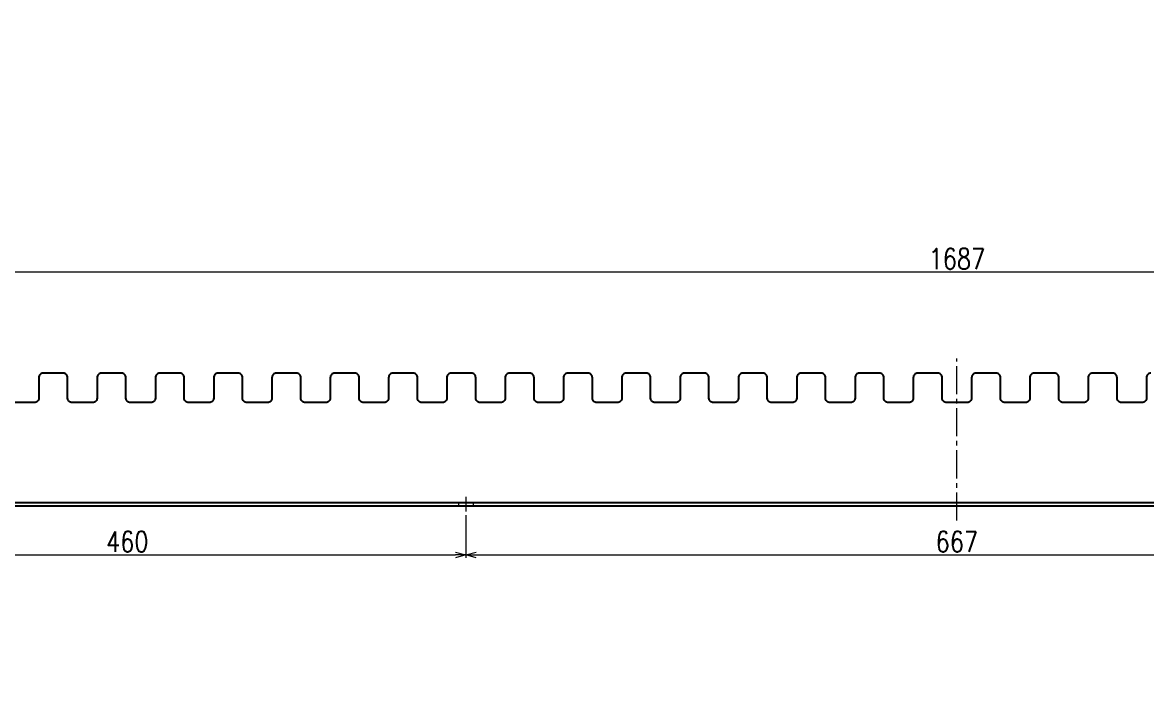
# Model space of a CAD drawing. Header units: millimetres. Extents: x 0 to 70370, y 0 to 11543.
# Drawn here: x 22884 to 23647, y 2763 to 3214 of the extents above; entities that cross this region are included whole.
import ezdxf
from ezdxf import colors
from ezdxf.entities.mleader import LeaderData, LeaderLine
from ezdxf.enums import TextEntityAlignment as Align
from ezdxf.math import Vec2, Vec3

# ---------------------------------------------------------------- set-up
doc = ezdxf.new("R2010")
doc.units = ezdxf.units.MM
doc.linetypes.add('CENTER2', pattern=[28.575, 19.05, -3.175, 3.175, -3.175])
doc.linetypes.add('HIDDEN2', pattern=[4.7625, 3.175, -1.5875])
for name, color, linetype, lineweight in [('01_外形線', 7, 'Continuous', 25), ('03_かくれ線', 6, 'HIDDEN2', 13), ('04_中心線', 1, 'CENTER2', 9), ('07_寸法線', 3, 'Continuous', 9)]:
    doc.layers.add(name, color=color, linetype=linetype, lineweight=lineweight)
doc.styles.get("Standard").update_dxf_attribs({"font": 'arial.ttf'})
doc.styles.add('寸法用', font='simplex.shx', dxfattribs={"width": 0.8, "bigfont": '@extfont2.shx'})
doc.dimstyles.new('機械製図用', dxfattribs={"dimtxt": 3.5, "dimasz": 3.5, "dimexe": 2, "dimexo": 0, "dimgap": 1.2, "dimtad": 1, "dimdsep": 46, "dimtxsty": '寸法用', "dimblk": 'OPEN30', "dimcen": 0, "dimclrd": 256, "dimclre": 256, "dimclrt": 7, "dimazin": 2, "dimtm": 1e-09, "dimtfac": 0.75, "dimtmove": 0, "dimatfit": 3, "dimldrblk": 'OPEN30', "dimfxl": 1, "dimlwd": -1, "dimlwe": -1, "dimarcsym": 0})

# ---------------------------------------------------------------- blocks, each defined once
blk = doc.blocks.new('_Open30')
at = {"color": 0, "linetype": 'ByBlock', "lineweight": -2}
for p, q in [((-1, 0.27), (0, 0)), ((0, 0), (-1, -0.27)), ((0, 0), (-1, 0))]:
    blk.add_line(p, q, dxfattribs=at)
blk = doc.blocks.new('*D2753')
at = {"layer": '07_寸法線', "transparency": 16777216}
for p, q in [((22674.99, 2958.33), (22674.99, 3046.5)), ((24361.99, 2978.4), (24361.99, 3046.5)), ((22681.99, 3044.5), (24354.99, 3044.5))]:
    blk.add_line(p, q, dxfattribs=at)
at = {"layer": 'Defpoints', "color": 0, "transparency": 16777216}
for p in [(24361.99, 3044.5), (24361.99, 2975.9), (22674.99, 2955.83)]:
    blk.add_point(p, dxfattribs=at)
at = {"layer": '07_寸法線', "transparency": 16777216, "xscale": 7, "yscale": 7, "zscale": 7, "rotation": 180}
blk.add_blockref('_Open30', (22674.99, 3044.5), dxfattribs=at)
at = {"layer": '07_寸法線', "transparency": 16777216, "xscale": 7, "yscale": 7, "zscale": 7}
blk.add_blockref('_Open30', (24361.99, 3044.5), dxfattribs=at)
at = {"layer": '07_寸法線', "color": 7, "transparency": 16777216, "insert": (23518.49, 3053.5), "char_height": 14, "attachment_point": 5, "style": '寸法用'}
blk.add_mtext('1687', dxfattribs=at)
blk = doc.blocks.new('*D2760')
at = {"layer": '07_寸法線', "transparency": 16777216}
for p, q in [((23184.99, 2879.33), (23184.99, 2850.45)), ((23851.99, 2879.33), (23851.99, 2850.45)), ((23191.99, 2852.45), (23844.99, 2852.45))]:
    blk.add_line(p, q, dxfattribs=at)
at = {"layer": 'Defpoints', "color": 0, "transparency": 16777216}
for p in [(23184.99, 2881.83), (23851.99, 2881.83), (23851.99, 2852.45)]:
    blk.add_point(p, dxfattribs=at)
at = {"layer": '07_寸法線', "transparency": 16777216, "xscale": 7, "yscale": 7, "zscale": 7, "rotation": 180}
blk.add_blockref('_Open30', (23184.99, 2852.45), dxfattribs=at)
at = {"layer": '07_寸法線', "transparency": 16777216, "xscale": 7, "yscale": 7, "zscale": 7}
blk.add_blockref('_Open30', (23851.99, 2852.45), dxfattribs=at)
at = {"layer": '07_寸法線', "color": 7, "transparency": 16777216, "insert": (23518.49, 2861.45), "char_height": 14, "attachment_point": 5, "style": '寸法用'}
blk.add_mtext('667', dxfattribs=at)
blk = doc.blocks.new('*D2762')
at = {"layer": '07_寸法線', "transparency": 16777216}
for p, q in [((22724.99, 2879.33), (22724.99, 2850.45)), ((23184.99, 2879.33), (23184.99, 2850.45)), ((22731.99, 2852.45), (23177.99, 2852.45))]:
    blk.add_line(p, q, dxfattribs=at)
at = {"layer": 'Defpoints', "color": 0, "transparency": 16777216}
for p in [(22724.99, 2881.83), (23184.99, 2881.83), (23184.99, 2852.45)]:
    blk.add_point(p, dxfattribs=at)
at = {"layer": '07_寸法線', "transparency": 16777216, "xscale": 7, "yscale": 7, "zscale": 7, "rotation": 180}
blk.add_blockref('_Open30', (22724.99, 2852.45), dxfattribs=at)
at = {"layer": '07_寸法線', "transparency": 16777216, "xscale": 7, "yscale": 7, "zscale": 7}
blk.add_blockref('_Open30', (23184.99, 2852.45), dxfattribs=at)
at = {"layer": '07_寸法線', "color": 7, "transparency": 16777216, "insert": (22954.99, 2861.45), "char_height": 14, "attachment_point": 5, "style": '寸法用'}
blk.add_mtext('460', dxfattribs=at)
blk = doc.blocks.new('AM_BALLOON1')
at = {"transparency": 16777216}
blk.add_circle((0, 0), 5, dxfattribs=at)
blk.add_attdef('B_NUMBER', text='', height=3, dxfattribs=at).set_placement((0, 0), align=Align.MIDDLE_CENTER)
blk = doc.blocks.new('_OPEN')
at = {"color": 0, "linetype": 'ByBlock'}
for p, q in [((-1, 0.17), (0, 0)), ((0, 0), (-1, -0.17)), ((0, 0), (-1, 0))]:
    blk.add_line(p, q, dxfattribs=at)

msp = doc.modelspace()

# ---------------------------------------------------------------- linework, layer by layer
at = {"layer": '01_外形線'}
for p, q in [((24361.989, 2887.834), (22674.989, 2887.834)), ((22674.989, 2885.834), (24361.989, 2885.834))]:
    msp.add_line(p, q, dxfattribs=at)
for points in [[(23030.289, 2975.834), (23016.689, 2975.834, 0.4142136), (23013.689, 2972.834), (23013.689, 2958.834, -0.4142136), (23010.689, 2955.834), (22996.689, 2955.834, -0.4142136), (22993.689, 2958.834), (22993.689, 2972.834, 0.4142136), (22990.689, 2975.834), (22977.089, 2975.834, 0.4142136), (22974.089, 2972.834), (22974.089, 2958.834, -0.4142136), (22971.089, 2955.834), (22957.089, 2955.834, -0.4142136), (22954.089, 2958.834), (22954.089, 2972.834, 0.4142136), (22951.089, 2975.834), (22937.489, 2975.834, 0.4142136), (22934.489, 2972.834), (22934.489, 2958.834, -0.4142136), (22931.489, 2955.834), (22917.489, 2955.834, -0.4142136), (22914.489, 2958.834), (22914.489, 2972.834, 0.4142136), (22911.489, 2975.834), (22897.889, 2975.834, 0.4142136), (22894.889, 2972.834), (22894.889, 2958.834, -0.4142136), (22891.889, 2955.834), (22877.889, 2955.834, -0.4142136)], [(23347.089, 2975.834), (23333.489, 2975.834, 0.4142136), (23330.489, 2972.834), (23330.489, 2958.834, -0.4142136), (23327.489, 2955.834), (23313.489, 2955.834, -0.4142136), (23310.489, 2958.834), (23310.489, 2972.834, 0.4142136), (23307.489, 2975.834), (23293.889, 2975.834, 0.4142136), (23290.889, 2972.834), (23290.889, 2958.834, -0.4142136), (23287.889, 2955.834), (23273.889, 2955.834, -0.4142136), (23270.889, 2958.834), (23270.889, 2972.834, 0.4142136), (23267.889, 2975.834), (23254.289, 2975.834, 0.4142136), (23251.289, 2972.834), (23251.289, 2958.834, -0.4142136), (23248.289, 2955.834), (23234.289, 2955.834, -0.4142136), (23231.289, 2958.834), (23231.289, 2972.834, 0.4142136), (23228.289, 2975.834), (23214.689, 2975.834, 0.4142136), (23211.689, 2972.834), (23211.689, 2958.834, -0.4142136), (23208.689, 2955.834), (23194.689, 2955.834, -0.4142136), (23191.689, 2958.834), (23191.689, 2972.834, 0.4142136), (23188.689, 2975.834), (23175.089, 2975.834, 0.4142136), (23172.089, 2972.834), (23172.089, 2958.834, -0.4142136), (23169.089, 2955.834), (23155.089, 2955.834, -0.4142136), (23152.089, 2958.834), (23152.089, 2972.834, 0.4142136), (23149.089, 2975.834), (23135.489, 2975.834, 0.4142136), (23132.489, 2972.834), (23132.489, 2958.834, -0.4142136), (23129.489, 2955.834), (23115.489, 2955.834, -0.4142136), (23112.489, 2958.834), (23112.489, 2972.834, 0.4142136), (23109.489, 2975.834), (23095.889, 2975.834, 0.4142136), (23092.889, 2972.834), (23092.889, 2958.834, -0.4142136), (23089.889, 2955.834), (23075.889, 2955.834, -0.4142136), (23072.889, 2958.834), (23072.889, 2972.834, 0.4142136), (23069.889, 2975.834), (23056.289, 2975.834, 0.4142136), (23053.289, 2972.834), (23053.289, 2958.834, -0.4142136), (23050.289, 2955.834), (23036.289, 2955.834, -0.4142136), (23033.289, 2958.834), (23033.289, 2972.834, 0.4142136), (23030.289, 2975.834)], [(23650.289, 2975.834, 0.4142136), (23647.289, 2972.834), (23647.289, 2958.834, -0.4142136), (23644.289, 2955.834), (23630.289, 2955.834, -0.4142136), (23627.289, 2958.834), (23627.289, 2972.834, 0.4142136), (23624.289, 2975.834), (23610.689, 2975.834, 0.4142136), (23607.689, 2972.834), (23607.689, 2958.834, -0.4142136), (23604.689, 2955.834), (23590.689, 2955.834, -0.4142136), (23587.689, 2958.834), (23587.689, 2972.834, 0.4142136), (23584.689, 2975.834), (23571.089, 2975.834, 0.4142136), (23568.089, 2972.834), (23568.089, 2958.834, -0.4142136), (23565.089, 2955.834), (23551.089, 2955.834, -0.4142136), (23548.089, 2958.834), (23548.089, 2972.834, 0.4142136), (23545.089, 2975.834), (23531.489, 2975.834, 0.4142136), (23528.489, 2972.834), (23528.489, 2958.834, -0.4142136), (23525.489, 2955.834), (23511.489, 2955.834, -0.4142136), (23508.489, 2958.834), (23508.489, 2972.834, 0.4142136), (23505.489, 2975.834), (23491.889, 2975.834, 0.4142136), (23488.889, 2972.834), (23488.889, 2958.834, -0.4142136), (23485.889, 2955.834), (23471.889, 2955.834, -0.4142136), (23468.889, 2958.834), (23468.889, 2972.834, 0.4142136), (23465.889, 2975.834), (23452.289, 2975.834, 0.4142136), (23449.289, 2972.834), (23449.289, 2958.834, -0.4142136), (23446.289, 2955.834), (23432.289, 2955.834, -0.4142136), (23429.289, 2958.834), (23429.289, 2972.834, 0.4142136), (23426.289, 2975.834), (23412.689, 2975.834, 0.4142136), (23409.689, 2972.834), (23409.689, 2958.834, -0.4142136), (23406.689, 2955.834), (23392.689, 2955.834, -0.4142136), (23389.689, 2958.834), (23389.689, 2972.834, 0.4142136), (23386.689, 2975.834), (23373.089, 2975.834, 0.4142136), (23370.089, 2972.834), (23370.089, 2958.834, -0.4142136), (23367.089, 2955.834), (23353.089, 2955.834, -0.4142136), (23350.089, 2958.834), (23350.089, 2972.834, 0.4142136), (23347.089, 2975.834)]]:
    msp.add_lwpolyline(points, format="xyb", dxfattribs=at)
at = {"layer": '03_かくれ線'}
for p, q in [((23179.989, 2887.834), (23179.989, 2885.834)), ((23189.989, 2887.834), (23189.989, 2885.834))]:
    msp.add_line(p, q, dxfattribs=at)
at = {"layer": '04_中心線'}
for p, q in [((23518.489, 2875.834), (23518.489, 2985.834)), ((23184.989, 2891.834), (23184.989, 2881.834))]:
    msp.add_line(p, q, dxfattribs=at)

# ---------------------------------------------------------------- dimensions: what is measured, and where the dimension line sits
at = {"layer": '07_寸法線'}
for base, p1, p2, picture, middle in [((24361.989, 3044.501), (22674.989, 2955.834), (24361.989, 2975.898), '*D2753', (23518.489, 3053.501)), ((23184.989, 2852.454), (22724.989, 2881.834), (23184.989, 2881.834), '*D2762', (22954.989, 2861.454)), ((23851.989, 2852.454), (23184.989, 2881.834), (23851.989, 2881.834), '*D2760', (23518.489, 2861.454))]:
    dim = msp.add_linear_dim(base=base, p1=p1, p2=p2, dimstyle='機械製図用', override={"dimtxt": 14, "dimasz": 7, "dimexo": 2.5, "dimgap": 2}, dxfattribs=at)
    dim.commit()
    dim.dimension.update_dxf_attribs({"geometry": picture, "text_midpoint": middle})

# ---------------------------------------------------------------- leaders
ml = msp.add_multileader_block('Standard', dxfattribs=at)
ml.set_content('AM_BALLOON1', color=256, scale=9.3744318)
ml.set_attribute('B_NUMBER', '1', width=0)
ml.set_leader_properties(color=256, linetype='ByLayer', lineweight=-1)
ml.set_arrow_properties(name='OPEN')
ml.build(insert=Vec2(0, 0))
ml.multileader.update_dxf_attribs({"leader_type": 0, "has_dogleg": 0, "text_right_attachment_type": 6, "dogleg_length": 0, "arrow_head_size": 4.688, "scale": 2.5, "block_connection_type": 1})
ctx = ml.context
ctx.base_point, ctx.scale, ctx.char_height, ctx.arrow_head_size, ctx.landing_gap_size, ctx.plane_origin = Vec3(33418.771, 3166.995), 2.5, 9.375, 4.688, 4.688, Vec3(33418.771, 3166.995)
ctx.right_attachment, ctx.attachment_type = 6, 1
notes = []
notes.append((ctx, [(0, (0, 0, 0), (0, 0), (1, 0), 1, [])]))
ctx.block.insert = Vec3(33418.771, 3166.995)
ml = msp.add_multileader_block('Standard', dxfattribs=at)
ml.set_content('AM_BALLOON1', color=256, scale=7.4995455)
ml.set_attribute('B_NUMBER', '1A', width=0)
ml.set_leader_properties(color=256, linetype='ByLayer', lineweight=-1)
ml.set_arrow_properties(name='OPEN')
ml.build(insert=Vec2(0, 0))
ml.multileader.update_dxf_attribs({"leader_type": 0, "has_dogleg": 0, "text_right_attachment_type": 6, "dogleg_length": 0, "arrow_head_size": 3.75, "scale": 2.5, "block_connection_type": 1})
ctx = ml.context
ctx.base_point, ctx.scale, ctx.char_height, ctx.arrow_head_size, ctx.landing_gap_size, ctx.plane_origin = Vec3(35324.795, 3132.322), 2.5, 7.5, 3.75, 3.75, Vec3(35324.795, 3132.322)
ctx.right_attachment, ctx.attachment_type = 6, 1
notes.append((ctx, [(0, (0, 0, 0), (0, 0), (1, 0), 1, [])]))
ctx.block.insert = Vec3(35324.795, 3132.322)
for ctx, leaders in notes:
    for number, flags, end, landing, length, lines in leaders:
        leader = LeaderData()
        leader.index, (leader.has_last_leader_line, leader.has_dogleg_vector, leader.attachment_direction) = number, flags
        leader.last_leader_point, leader.dogleg_vector, leader.dogleg_length = Vec3(end), Vec3(landing), length
        for number, points, colour, breaks in lines:
            line = LeaderLine()
            line.index, line.vertices, line.color, line.breaks = number, Vec3.list(points), colors.encode_raw_color(colour), breaks
            leader.lines.append(line)
        ctx.leaders.append(leader)

doc.saveas('drawing.dxf')
